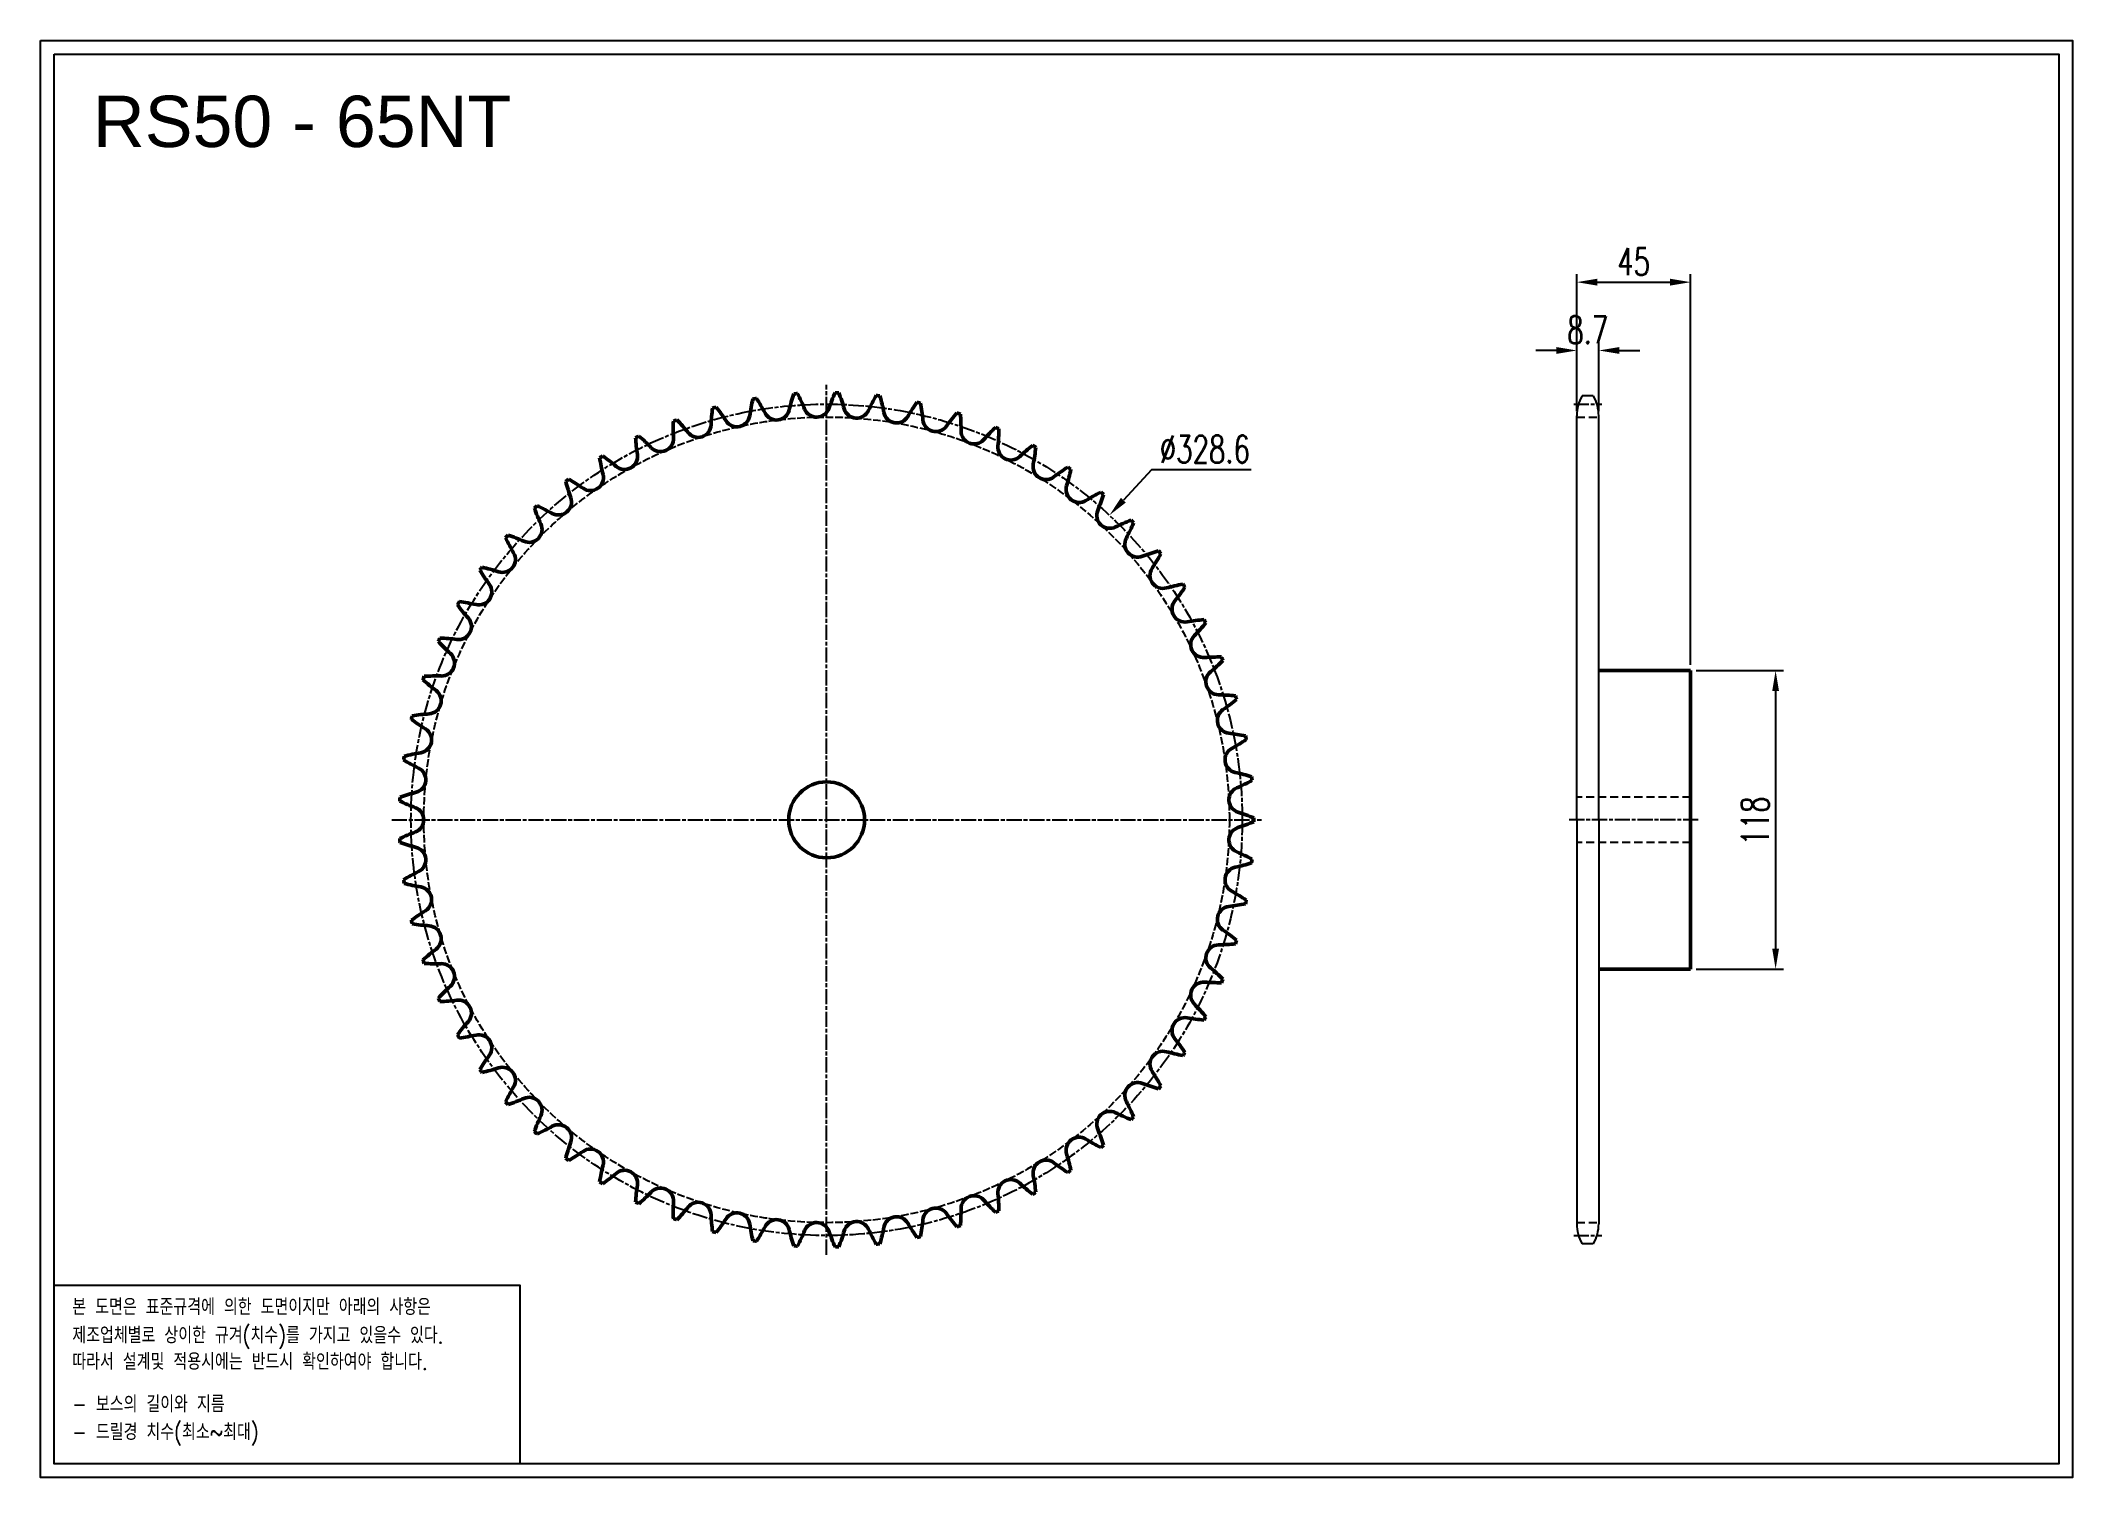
# Model space of a CAD drawing. Header units: millimetres. Extents: x 5562 to 6365, y 3050 to 3618.
import ezdxf

# ---------------------------------------------------------------- set-up
doc = ezdxf.new("R2010")
doc.units = ezdxf.units.MM
for name, pattern in [('AM_ISO02W050', [7.5, 6, -1.5]), ('AM_ISO02W050x2', [3.75, 3, -0.75]), ('AM_ISO08W050', [18, 12, -1.5, 3, -1.5]), ('AM_ISO08W050x2', [9, 6, -0.75, 1.5, -0.75]), ('HIDDEN', [9.525, 6.35, -3.175])]:
    doc.linetypes.add(name, pattern=pattern)
for name, color, linetype, lineweight in [('20', 7, 'Continuous', 50), ('21', 6, 'AM_ISO02W050', 25), ('22', 30, 'AM_ISO08W050', 25), ('23', 40, 'AM_ISO08W050', 25), ('VIS', 7, 'Continuous', 50)]:
    doc.layers.add(name, color=color, linetype=linetype, lineweight=lineweight)
doc.layers.add('HL', color=2, linetype='HIDDEN')
doc.layers.add('S-DIM', color=7, linetype='Continuous')
doc.styles.add('HAN', font='ROMANS.shx', dxfattribs={"width": 0.7, "bigfont": 'whgtxt.shx'})
doc.styles.add('HSG', font='SIMPLEX.shx', dxfattribs={"width": 0.7, "bigfont": 'HSG.shx'})
doc.styles.get("Standard").update_dxf_attribs({"font": 'arial.ttf'})
doc.dimstyles.new('APP23', dxfattribs={"dimscale": 4.5, "dimtxt": 2.4, "dimasz": 1.8, "dimexe": 0.7, "dimexo": 0.5, "dimgap": 0.6, "dimtad": 1, "dimtoh": 1, "dimdec": 1, "dimrnd": 0.01, "dimzin": 9, "dimdsep": 46, "dimtxsty": 'HSG', "dimcen": 0, "dimclrd": 1, "dimclre": 1, "dimclrt": 256, "dimazin": 2, "dimtp": 1, "dimtm": 1, "dimtfac": 0.5, "dimtdec": 1, "dimtix": 1, "dimtofl": 0, "dimtmove": 0, "dimatfit": 3, "dimfxl": 0, "dimtvp": 1, "dimtolj": 2, "dimlwd": -1, "dimlwe": -1, "dimarcsym": 0})

# ---------------------------------------------------------------- blocks, each defined once
blk = doc.blocks.new('*D1')
at = {"layer": 'Defpoints', "color": 0, "transparency": 16777216}
for p in [(5983.98, 3430.62), (5760.41, 3189.82)]:
    blk.add_point(p, dxfattribs=at)
at = {"layer": 'S-DIM', "color": 1, "transparency": 16777216}
for p, q in [((6000.65, 3448.58), (5989.49, 3436.56)), ((6040.07, 3448.58), (6000.65, 3448.58))]:
    blk.add_line(p, q, dxfattribs=at)
blk.add_solid([(5988.5, 3437.48), (5990.48, 3435.64), (5983.98, 3430.62)], dxfattribs=at)
at = {"layer": 'S-DIM', "transparency": 16777216, "insert": (6021.71, 3456.68), "char_height": 10.8, "attachment_point": 5, "style": 'HSG'}
blk.add_mtext('\\A2;∅328.6', dxfattribs=at)
blk = doc.blocks.new('*D2')
at = {"layer": 'Defpoints', "color": 0, "transparency": 16777216}
for p in [(6177.39, 3495.73), (6168.69, 3469.43), (6177.39, 3469.43)]:
    blk.add_point(p, dxfattribs=at)
at = {"layer": 'S-DIM', "color": 1, "transparency": 16777216}
for p, q in [((6160.59, 3495.73), (6152.49, 3495.73)), ((6168.69, 3471.68), (6168.69, 3498.88)), ((6177.39, 3471.68), (6177.39, 3498.88)), ((6185.49, 3495.73), (6193.59, 3495.73))]:
    blk.add_line(p, q, dxfattribs=at)
for points in [[(6160.59, 3497.08), (6160.59, 3494.38), (6168.69, 3495.73)], [(6185.49, 3497.08), (6185.49, 3494.38), (6177.39, 3495.73)]]:
    blk.add_solid(points, dxfattribs=at)
at = {"layer": 'S-DIM', "transparency": 16777216, "insert": (6173.04, 3503.83), "char_height": 10.8, "attachment_point": 5, "style": 'HSG'}
blk.add_mtext('\\A2;8.7', dxfattribs=at)
blk = doc.blocks.new('*D3')
at = {"layer": 'Defpoints', "color": 0, "transparency": 16777216}
for p in [(6213.69, 3522.73), (6168.69, 3469.43), (6213.69, 3369.22)]:
    blk.add_point(p, dxfattribs=at)
at = {"layer": 'S-DIM', "color": 1, "transparency": 16777216}
for p, q in [((6168.69, 3471.68), (6168.69, 3525.88)), ((6213.69, 3371.47), (6213.69, 3525.88)), ((6176.79, 3522.73), (6205.59, 3522.73))]:
    blk.add_line(p, q, dxfattribs=at)
for points in [[(6176.79, 3524.08), (6176.79, 3521.38), (6168.69, 3522.73)], [(6205.59, 3524.08), (6205.59, 3521.38), (6213.69, 3522.73)]]:
    blk.add_solid(points, dxfattribs=at)
at = {"layer": 'S-DIM', "transparency": 16777216, "insert": (6191.19, 3530.83), "char_height": 10.8, "attachment_point": 5, "style": 'HSG'}
blk.add_mtext('\\A2;45', dxfattribs=at)
blk = doc.blocks.new('*D4')
at = {"layer": 'Defpoints', "color": 0, "transparency": 16777216}
for p in [(6213.69, 3369.22), (6213.69, 3251.22), (6247.31, 3251.22)]:
    blk.add_point(p, dxfattribs=at)
at = {"layer": 'S-DIM', "color": 1, "transparency": 16777216}
for p, q in [((6215.94, 3369.22), (6250.46, 3369.22)), ((6247.31, 3361.12), (6247.31, 3259.32)), ((6215.94, 3251.22), (6250.46, 3251.22))]:
    blk.add_line(p, q, dxfattribs=at)
for points in [[(6245.96, 3361.12), (6248.66, 3361.12), (6247.31, 3369.22)], [(6245.96, 3259.32), (6248.66, 3259.32), (6247.31, 3251.22)]]:
    blk.add_solid(points, dxfattribs=at)
at = {"layer": 'S-DIM', "transparency": 16777216, "insert": (6239.21, 3309.77), "char_height": 10.8, "attachment_point": 5, "rotation": 90, "style": 'HSG'}
blk.add_mtext('\\A2;118', dxfattribs=at)

msp = doc.modelspace()

# ---------------------------------------------------------------- linework, layer by layer
for p, q in [((6175.26, 3477.83), (6170.82, 3477.83)), ((6168.69, 3310.22), (6168.69, 3469.89)), ((6177.39, 3310.22), (6177.39, 3469.89)), ((6168.69, 3310.22), (6168.69, 3150.56)), ((6177.39, 3310.22), (6177.39, 3150.56)), ((6175.26, 3142.62), (6170.82, 3142.62))]:
    msp.add_line(p, q)
for points in [[(5561.52, 3618.19), (6364.61, 3618.19), (6364.61, 3050.35), (5561.52, 3050.35)], [(5566.93, 3612.78), (6359.2, 3612.78), (6359.2, 3055.76), (5566.93, 3055.76)]]:
    msp.add_lwpolyline(points, close=True)
at = {"color": 6}
msp.add_lwpolyline([(5566.93, 3126.25), (5750.93, 3126.25), (5750.93, 3055.76), (5566.93, 3055.76)], close=True, dxfattribs=at)
for centre, start, end in [((6184.56, 3469.89), 150, 180), ((6161.52, 3469.89), 0, 30), ((6184.56, 3150.56), 180, 210), ((6161.52, 3150.56), 330, 0)]:
    msp.add_arc(centre, 15.87, start, end)
at = {"layer": '20'}
msp.add_circle((5872.2, 3310.22), 15, dxfattribs=at)
for centre, radius, start, end in [((5936.71, 3452.7), 81.69, 161.52682, 166.23077), ((5872.2, 3310.22), 168.86, 93.90451, 94.40318), ((5787.77, 3441.89), 81.69, 22.07692, 26.78087), ((5950.16, 3445.81), 81.69, 155.98836, 160.69231), ((5872.2, 3310.22), 168.86, 88.36605, 88.86472), ((5800.87, 3449.42), 81.69, 16.53846, 21.24241), ((5962.88, 3437.66), 81.69, 150.44989, 155.15385), ((5872.2, 3310.22), 168.86, 82.82759, 83.32626), ((5814.64, 3455.66), 81.69, 11, 15.70395), ((5908.13, 3462.45), 81.69, 172.60374, 177.30769), ((5872.2, 3310.22), 168.86, 104.98143, 105.48011), ((5764.05, 3423.22), 81.69, 33.15385, 37.8578), ((5836.73, 3470.69), 5.13, 213.15385, 351.76923), ((5922.66, 3458.27), 81.69, 167.06528, 171.76923), ((5872.2, 3310.22), 168.86, 99.44297, 99.94165), ((5775.46, 3433.13), 81.69, 27.61538, 32.31934), ((5852.39, 3473.37), 5.13, 207.61538, 346.23077), ((5868.23, 3474.52), 5.13, 202.07692, 340.69231), ((5884.1, 3474.13), 5.13, 196.53846, 335.15385), ((5899.86, 3472.22), 5.13, 191, 329.61538), ((5974.76, 3428.31), 81.69, 144.91143, 149.61538), ((5872.2, 3310.22), 168.86, 77.28912, 77.7878), ((5828.95, 3460.53), 81.69, 5.46154, 10.16549), ((5985.68, 3417.86), 81.69, 139.37297, 144.07692), ((5872.2, 3310.22), 168.86, 71.75066, 72.24934), ((5843.66, 3464), 81.69, 359.92308, 4.62703), ((5872.2, 3310.22), 168.86, 116.05835, 116.55703), ((5744.36, 3400.33), 81.69, 44.23077, 48.93472), ((5893.27, 3465.2), 81.69, 178.1422, 182.84615), ((5872.2, 3310.22), 168.86, 110.51989, 111.01857), ((5753.65, 3412.25), 81.69, 38.69231, 43.39626), ((5821.41, 3466.52), 5.13, 218.69231, 357.30769), ((5915.37, 3468.79), 5.13, 185.46154, 324.07692), ((5930.47, 3463.89), 5.13, 179.92308, 318.53846), ((5995.53, 3406.4), 81.69, 133.83451, 138.53846), ((5872.2, 3310.22), 168.86, 66.2122, 66.71088), ((5858.63, 3466.04), 81.69, 354.38462, 359.08857), ((5872.2, 3310.22), 168.86, 121.59682, 122.09549), ((5736.26, 3387.57), 81.69, 49.76923, 54.47318), ((5792.33, 3453.85), 5.13, 229.76923, 8.38462), ((5878.22, 3466.51), 81.69, 183.68066, 188.38462), ((5806.56, 3460.89), 5.13, 224.23077, 2.84615), ((5945.03, 3457.55), 5.13, 174.38462, 313), ((6004.24, 3394.05), 81.69, 128.29605, 133), ((5872.2, 3310.22), 168.86, 60.67374, 61.17241), ((5873.73, 3466.62), 81.69, 348.84615, 353.55011), ((5778.84, 3445.48), 5.13, 235.30769, 13.92308), ((5863.11, 3466.37), 81.69, 189.21913, 193.92308), ((5958.91, 3449.83), 5.13, 168.84615, 307.46154), ((6011.71, 3380.92), 81.69, 122.75759, 127.46154), ((5888.82, 3465.74), 81.69, 343.30769, 348.01164), ((5872.2, 3310.22), 168.86, 55.13528, 55.63395), ((5766.22, 3435.83), 5.13, 240.84615, 19.46154), ((5872.2, 3310.22), 168.86, 127.13528, 127.63395), ((5848.08, 3464.76), 81.69, 194.75759, 199.46154), ((5729.43, 3374.09), 81.69, 55.30769, 60.01164), ((5971.98, 3440.81), 5.13, 163.30769, 301.92308), ((6017.89, 3367.12), 81.69, 117.21913, 121.92308), ((5903.75, 3463.41), 81.69, 337.76923, 342.47318), ((5872.2, 3310.22), 168.86, 49.59682, 50.09549), ((5872.2, 3310.22), 168.86, 132.67374, 133.17241), ((5833.28, 3461.71), 81.69, 200.29605, 205), ((5723.93, 3360.01), 81.69, 60.84615, 65.55011), ((5984.12, 3430.57), 5.13, 157.76923, 296.38462), ((5872.2, 3310.22), 168.86, 138.2122, 138.71088), ((5818.84, 3457.25), 81.69, 205.83451, 210.53846), ((5719.81, 3345.47), 81.69, 66.38462, 71.08857), ((5754.59, 3425.02), 5.13, 246.38462, 25), ((6022.7, 3352.79), 81.69, 111.68066, 116.38462), ((5995.21, 3419.2), 5.13, 152.23077, 290.84615), ((5918.39, 3459.65), 81.69, 332.23077, 336.93472), ((5872.2, 3310.22), 168.86, 44.05835, 44.55703), ((5744.06, 3413.13), 5.13, 251.92308, 30.53846), ((6026.1, 3338.07), 81.69, 106.1422, 110.84615), ((5932.6, 3454.5), 81.69, 326.69231, 331.39626), ((5872.2, 3310.22), 168.86, 38.51989, 39.01857), ((5872.2, 3310.22), 168.86, 143.75066, 144.24934), ((5804.9, 3451.41), 81.69, 211.37297, 216.07692), ((5717.12, 3330.6), 81.69, 71.92308, 76.62703), ((6005.15, 3406.82), 5.13, 146.69231, 285.30769), ((5734.73, 3400.29), 5.13, 257.46154, 36.07692), ((6028.07, 3323.08), 81.69, 100.60374, 105.30769), ((5946.24, 3447.99), 81.69, 321.15385, 325.8578), ((5872.2, 3310.22), 168.86, 32.98143, 33.48011), ((5726.68, 3386.6), 5.13, 263, 41.61538), ((5872.2, 3310.22), 168.86, 149.28912, 149.7878), ((5791.58, 3444.26), 81.69, 216.91143, 221.61538), ((5715.88, 3315.54), 81.69, 77.46154, 82.16549), ((6013.85, 3393.54), 5.13, 141.15385, 279.76923), ((6028.59, 3307.98), 81.69, 95.06528, 99.76923), ((5872.2, 3310.22), 168.86, 27.44297, 27.94165), ((5872.2, 3310.22), 168.86, 154.82759, 155.32626), ((5716.1, 3300.43), 81.69, 83, 87.70395), ((6021.23, 3379.48), 5.13, 135.61538, 274.23077), ((5959.19, 3440.2), 81.69, 315.61538, 320.31934), ((5779.02, 3435.85), 81.69, 222.44989, 227.15385), ((5719.99, 3372.2), 5.13, 268.53846, 47.15385), ((6027.64, 3292.9), 81.69, 89.52682, 94.23077), ((5971.33, 3431.2), 81.69, 310.07692, 314.78087), ((5872.2, 3310.22), 168.86, 21.90451, 22.40318), ((5872.2, 3310.22), 168.86, 160.36605, 160.86472), ((5767.33, 3426.27), 81.69, 227.98836, 232.69231), ((5717.77, 3285.41), 81.69, 88.53846, 93.24241), ((6027.22, 3364.77), 5.13, 130.07692, 268.69231), ((5714.72, 3357.22), 5.13, 274.07692, 52.69231), ((6025.24, 3277.98), 81.69, 83.98836, 88.69231), ((5982.54, 3421.07), 81.69, 304.53846, 309.24241), ((5872.2, 3310.22), 168.86, 16.36605, 16.86472), ((5872.2, 3310.22), 168.86, 165.90451, 166.40318), ((5756.62, 3415.61), 81.69, 233.52682, 238.23077), ((5720.89, 3270.62), 81.69, 94.07692, 98.78087), ((6031.76, 3349.55), 5.13, 124.53846, 263.15385), ((5710.92, 3341.8), 5.13, 279.61538, 58.23077), ((6021.41, 3263.36), 81.69, 78.44989, 83.15385), ((5992.72, 3409.9), 81.69, 299, 303.70395), ((5872.2, 3310.22), 168.86, 10.82759, 11.32626), ((5872.2, 3310.22), 168.86, 171.44297, 171.94165), ((5746.99, 3403.96), 81.69, 239.06528, 243.76923), ((5725.42, 3256.2), 81.69, 99.61538, 104.31934), ((6034.81, 3333.97), 5.13, 119, 257.61538), ((5708.62, 3326.09), 5.13, 285.15385, 63.76923), ((6016.19, 3249.17), 81.69, 72.91143, 77.61538), ((6001.78, 3397.8), 81.69, 293.46154, 298.16549), ((5872.2, 3310.22), 168.86, 5.28912, 5.7878), ((5872.2, 3310.22), 168.86, 176.98143, 177.48011), ((5738.53, 3391.44), 81.69, 244.60374, 249.30769), ((5731.32, 3242.29), 81.69, 105.15385, 109.8578), ((6036.35, 3318.16), 5.13, 113.46154, 252.07692), ((5707.85, 3310.22), 5.13, 290.69231, 69.30769), ((6009.63, 3235.56), 81.69, 67.37297, 72.07692), ((6009.63, 3384.89), 81.69, 287.92308, 292.62703), ((5872.2, 3310.22), 168.86, 359.75066, 0.24934), ((5738.53, 3229.01), 81.69, 110.69231, 115.39626), ((5872.2, 3310.22), 168.86, 182.51989, 183.01857), ((5731.32, 3378.16), 81.69, 250.1422, 254.84615), ((6036.35, 3302.28), 5.13, 107.92308, 246.53846), ((5708.62, 3294.36), 5.13, 296.23077, 74.84615), ((6016.19, 3371.28), 81.69, 282.38462, 287.08857), ((6001.78, 3222.64), 81.69, 61.83451, 66.53846), ((5872.2, 3310.22), 168.86, 354.2122, 354.71088), ((5746.99, 3216.49), 81.69, 116.23077, 120.93472), ((5872.2, 3310.22), 168.86, 188.05835, 188.55703), ((5725.42, 3364.25), 81.69, 255.68066, 260.38462), ((6034.81, 3286.48), 5.13, 102.38462, 241), ((5710.92, 3278.65), 5.13, 301.76923, 80.38462), ((6021.41, 3357.09), 81.69, 276.84615, 281.55011), ((5992.72, 3210.55), 81.69, 56.29605, 61), ((5872.2, 3310.22), 168.86, 348.67374, 349.17241), ((5756.62, 3204.84), 81.69, 121.76923, 126.47318), ((5872.2, 3310.22), 168.86, 193.59682, 194.09549), ((5720.89, 3349.83), 81.69, 261.21913, 265.92308), ((6031.76, 3270.89), 5.13, 96.84615, 235.46154), ((5714.72, 3263.23), 5.13, 307.30769, 85.92308), ((6027.22, 3255.68), 5.13, 91.30769, 229.92308), ((6025.24, 3342.47), 81.69, 271.30769, 276.01164), ((5982.54, 3199.38), 81.69, 50.75759, 55.46154), ((5872.2, 3310.22), 168.86, 343.13528, 343.63395), ((5767.33, 3194.18), 81.69, 127.30769, 132.01164), ((5872.2, 3310.22), 168.86, 199.13528, 199.63395), ((5717.77, 3335.04), 81.69, 266.75759, 271.46154), ((5719.99, 3248.25), 5.13, 312.84615, 91.46154), ((5779.02, 3184.6), 81.69, 132.84615, 137.55011), ((6021.23, 3240.97), 5.13, 85.76923, 224.38462), ((6027.64, 3327.55), 81.69, 265.76923, 270.47318), ((5971.33, 3189.25), 81.69, 45.21913, 49.92308), ((5872.2, 3310.22), 168.86, 337.59682, 338.09549), ((5872.2, 3310.22), 168.86, 204.67374, 205.17241), ((5716.1, 3320.02), 81.69, 272.29605, 277), ((5726.68, 3233.85), 5.13, 318.38462, 97), ((5959.19, 3180.24), 81.69, 39.68066, 44.38462), ((5791.58, 3176.19), 81.69, 138.38462, 143.08857), ((6013.85, 3226.91), 5.13, 80.23077, 218.84615), ((6028.59, 3312.47), 81.69, 260.23077, 264.93472), ((5872.2, 3310.22), 168.86, 332.05835, 332.55703), ((5872.2, 3310.22), 168.86, 210.2122, 210.71088), ((5715.88, 3304.91), 81.69, 277.83451, 282.53846), ((5734.73, 3220.16), 5.13, 323.92308, 102.53846), ((5946.24, 3172.45), 81.69, 34.1422, 38.84615), ((5804.9, 3169.04), 81.69, 143.92308, 148.62703), ((5744.06, 3207.31), 5.13, 329.46154, 108.07692), ((6005.15, 3213.63), 5.13, 74.69231, 213.30769), ((6028.07, 3297.36), 81.69, 254.69231, 259.39626), ((5872.2, 3310.22), 168.86, 326.51989, 327.01857), ((5872.2, 3310.22), 168.86, 215.75066, 216.24934), ((5717.12, 3289.85), 81.69, 283.37297, 288.07692), ((5818.84, 3163.2), 81.69, 149.46154, 154.16549), ((5995.21, 3201.24), 5.13, 69.15385, 207.76923), ((6026.1, 3282.38), 81.69, 249.15385, 253.8578), ((5932.6, 3165.95), 81.69, 28.60374, 33.30769), ((5872.2, 3310.22), 168.86, 320.98143, 321.48011), ((5872.2, 3310.22), 168.86, 221.28912, 221.7878), ((5719.81, 3274.98), 81.69, 288.91143, 293.61538), ((5754.59, 3195.43), 5.13, 335, 113.61538), ((5918.39, 3160.8), 81.69, 23.06528, 27.76923), ((5833.28, 3158.74), 81.69, 155, 159.70395), ((5723.93, 3260.43), 81.69, 294.44989, 299.15385), ((5766.22, 3184.61), 5.13, 340.53846, 119.15385), ((5984.12, 3189.88), 5.13, 63.61538, 202.23077), ((6022.7, 3267.65), 81.69, 243.61538, 248.31934), ((5872.2, 3310.22), 168.86, 315.44297, 315.94165), ((5872.2, 3310.22), 168.86, 226.82759, 227.32626), ((5848.08, 3155.69), 81.69, 160.53846, 165.24241), ((5971.98, 3179.64), 5.13, 58.07692, 196.69231), ((6017.89, 3253.33), 81.69, 238.07692, 242.78087), ((5903.75, 3157.03), 81.69, 17.52682, 22.23077), ((5872.2, 3310.22), 168.86, 309.90451, 310.40318), ((5872.2, 3310.22), 168.86, 232.36605, 232.86472), ((5729.43, 3246.36), 81.69, 299.98836, 304.69231), ((5778.84, 3174.97), 5.13, 346.07692, 124.69231), ((5863.11, 3154.08), 81.69, 166.07692, 170.78087), ((5958.91, 3170.62), 5.13, 52.53846, 191.15385), ((6011.71, 3239.53), 81.69, 232.53846, 237.24241), ((5888.82, 3154.7), 81.69, 11.98836, 16.69231), ((5872.2, 3310.22), 168.86, 237.90451, 238.40318), ((5736.26, 3232.87), 81.69, 305.52682, 310.23077), ((5792.33, 3166.59), 5.13, 351.61538, 130.23077), ((5878.22, 3153.93), 81.69, 171.61538, 176.31934), ((5806.56, 3159.56), 5.13, 357.15385, 135.76923), ((5945.03, 3162.9), 5.13, 47, 185.61538), ((6004.24, 3226.4), 81.69, 227, 231.70395), ((5873.73, 3153.83), 81.69, 6.44989, 11.15385), ((5872.2, 3310.22), 168.86, 304.36605, 304.86472), ((5872.2, 3310.22), 168.86, 243.44297, 243.94165), ((5744.36, 3220.11), 81.69, 311.06528, 315.76923), ((5893.27, 3155.24), 81.69, 177.15385, 181.8578), ((5753.65, 3208.2), 81.69, 316.60374, 321.30769), ((5821.41, 3153.92), 5.13, 2.69231, 141.30769), ((5915.37, 3151.65), 5.13, 35.92308, 174.53846), ((5843.66, 3156.44), 81.69, 355.37297, 0.07692), ((5930.47, 3156.56), 5.13, 41.46154, 180.07692), ((5995.53, 3214.04), 81.69, 221.46154, 226.16549), ((5858.63, 3154.41), 81.69, 0.91143, 5.61538), ((5872.2, 3310.22), 168.86, 298.82759, 299.32626), ((5872.2, 3310.22), 168.86, 248.98143, 249.48011), ((5908.13, 3158), 81.69, 182.69231, 187.39626), ((5764.05, 3197.23), 81.69, 322.1422, 326.84615), ((5836.73, 3149.75), 5.13, 8.23077, 146.84615), ((5922.66, 3162.18), 81.69, 188.23077, 192.93472), ((5775.46, 3187.32), 81.69, 327.68066, 332.38462), ((5852.39, 3147.08), 5.13, 13.76923, 152.38462), ((5936.71, 3167.74), 81.69, 193.76923, 198.47318), ((5868.23, 3145.93), 5.13, 19.30769, 157.92308), ((5884.1, 3146.31), 5.13, 24.84615, 163.46154), ((5962.88, 3182.79), 81.69, 204.84615, 209.55011), ((5814.64, 3164.79), 81.69, 344.29605, 349), ((5899.86, 3148.23), 5.13, 30.38462, 169), ((5974.76, 3192.14), 81.69, 210.38462, 215.08857), ((5828.95, 3159.92), 81.69, 349.83451, 354.53846), ((5985.68, 3202.59), 81.69, 215.92308, 220.62703), ((5872.2, 3310.22), 168.86, 287.75066, 288.24934), ((5872.2, 3310.22), 168.86, 293.28912, 293.7878), ((5872.2, 3310.22), 168.86, 254.51989, 255.01857), ((5872.2, 3310.22), 168.86, 260.05835, 260.55703), ((5872.2, 3310.22), 168.86, 265.59682, 266.09549), ((5787.77, 3178.56), 81.69, 333.21913, 337.92308), ((5950.16, 3174.63), 81.69, 199.30769, 204.01164), ((5872.2, 3310.22), 168.86, 271.13528, 271.63395), ((5800.87, 3171.03), 81.69, 338.75759, 343.46154), ((5872.2, 3310.22), 168.86, 276.67374, 277.17241), ((5872.2, 3310.22), 168.86, 282.2122, 282.71088)]:
    msp.add_arc(centre, radius, start, end, dxfattribs=at)
at = {"layer": '21', "linetype": 'AM_ISO02W050x2'}
msp.add_circle((5872.2, 3310.22), 159.21, dxfattribs=at)
at = {"layer": '22', "linetype": 'AM_ISO08W050x2'}
for p, q in [((6167.51, 3474.52), (6178.57, 3474.52)), ((6216.72, 3310.22), (6165.66, 3310.22)), ((6167.51, 3145.93), (6178.57, 3145.93))]:
    msp.add_line(p, q, dxfattribs=at)
msp.add_circle((5872.2, 3310.22), 164.29, dxfattribs=at)
at = {"layer": '23', "linetype": 'AM_ISO08W050x2'}
for p, q in [((5872.2, 3138.36), (5872.2, 3482.09)), ((5700.33, 3310.22), (6044.06, 3310.22))]:
    msp.add_line(p, q, dxfattribs=at)
at = {"layer": 'HL', "ltscale": 0.5}
for p, q in [((6168.69, 3469.43), (6177.39, 3469.43)), ((6213.69, 3319.22), (6168.69, 3319.22)), ((6213.69, 3301.22), (6168.69, 3301.22)), ((6168.69, 3151.02), (6177.39, 3151.02))]:
    msp.add_line(p, q, dxfattribs=at)
at = {"layer": 'VIS'}
for p, q in [((6213.69, 3369.22), (6177.39, 3369.22)), ((6213.69, 3369.22), (6213.69, 3251.22)), ((6213.69, 3251.22), (6177.39, 3251.22))]:
    msp.add_line(p, q, dxfattribs=at)

# ---------------------------------------------------------------- texts
msp.add_text('RS50 - 65NT', height=20.28).set_placement((5582.2, 3576.14))
at = {"color": 6, "style": 'HAN', "width": 0.8}
for s, p in [('본 도면은 표준규격에 의한 도면이지만 아래의 사항은', (5574.04, 3114.5)), ('제조업체별로 상이한 규겨(치수)를 가지고 있을수 있다.', (5574.04, 3103.29)), ('따라서 설계및 적용시에는 반드시 확인하여야 합니다.', (5574.04, 3092.87)), ('- 보스의 길이와 지름', (5574.04, 3076.1)), ('- 드릴경 치수(최소~최대)', (5574.04, 3065.08))]:
    msp.add_text(s, height=6.4696, dxfattribs=at).set_placement(p)

# ---------------------------------------------------------------- dimensions: what is measured, and where the dimension line sits
at = {"layer": 'S-DIM'}
dim = msp.add_linear_dim(base=(6213.69, 3522.73), p1=(6168.69, 3469.43), p2=(6213.69, 3369.22), dimstyle='APP23', dxfattribs=at)
dim.commit()
dim.dimension.update_dxf_attribs({"geometry": '*D3', "text_midpoint": (6191.19, 3530.83)})
dim = msp.add_linear_dim(base=(6177.39, 3495.73), p1=(6168.69, 3469.43), p2=(6177.39, 3469.43), dimstyle='APP23', dxfattribs=at)
dim.commit()
dim.dimension.update_dxf_attribs({"geometry": '*D2', "text_midpoint": (6173.04, 3495.73), "dimtype": 128})
at = {"layer": 'S-DIM', "color": 3}
dim = msp.add_diameter_dim_2p(p1=(5760.41, 3189.82), p2=(5983.98, 3430.62), dimstyle='APP23', dxfattribs=at)
dim.commit()
dim.dimension.update_dxf_attribs({"geometry": '*D1', "text_midpoint": (6021.71, 3448.58), "dimtype": 131})
at = {"layer": 'S-DIM'}
dim = msp.add_linear_dim(base=(6247.31, 3251.22), p1=(6213.69, 3369.22), p2=(6213.69, 3251.22), angle=90, dimstyle='APP23', dxfattribs=at)
dim.commit()
dim.dimension.update_dxf_attribs({"geometry": '*D4', "text_midpoint": (6247.31, 3309.77), "dimtype": 128})

doc.saveas('drawing.dxf')
